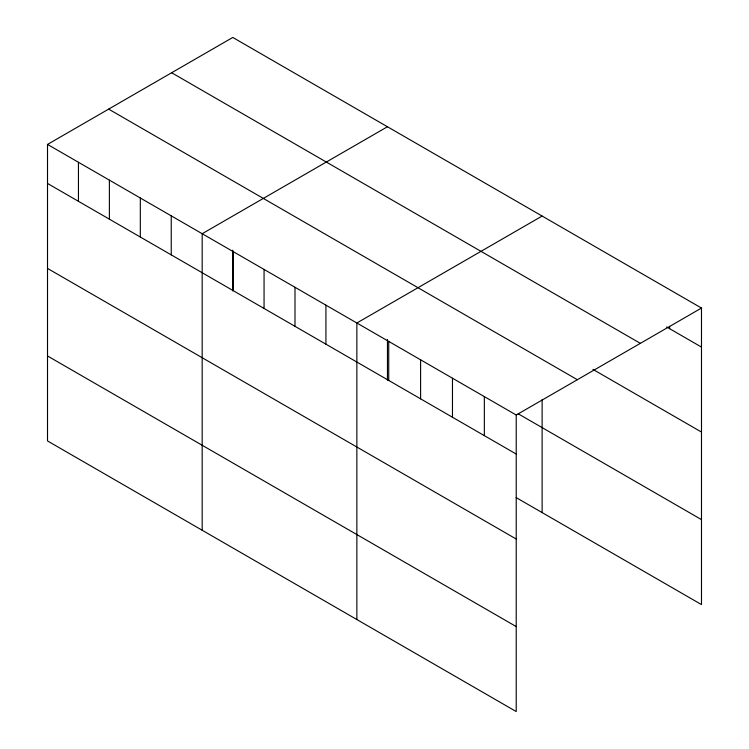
<?xml version="1.0" encoding="UTF-8"?>
<svg xmlns="http://www.w3.org/2000/svg" width="749" height="749" viewBox="0 0 749 749"><rect width="100%" height="100%" fill="white"/><g stroke="black" fill="none" stroke-linecap="round" stroke-linejoin="round"><path stroke-width="1.12" d="M47.515 144.417L516.22 415.012L516.22 711.55L47.515 440.946L47.515 144.417L232.78 37.45L701.485 308.054L701.485 604.583L516.183 497.608M387.458 126.75L202.183 233.716L202.183 530.245M542.126 216.049L356.861 323.006L356.861 619.545M516.22 415.012L701.485 308.054M666.629 326.957L701.485 347.087M171.643 72.747L640.348 343.351M592.918 369.379L701.485 432.061M108.652 109.12L577.357 379.715M518.177 413.776L701.485 519.609M47.515 183.449L516.22 454.044M47.515 268.423L516.22 539.027M47.515 355.972L516.22 626.576M669.615 326.386L669.615 328.68M542.126 399.591L542.126 512.578M484.341 396.614L484.341 435.646M452.471 378.217L452.471 417.249M420.601 359.81L420.601 398.843M388.731 341.413L388.731 380.445M387.458 339.437L387.458 380.23M325.927 305.152L325.927 344.184M294.994 287.288L294.994 326.321M264.06 269.434L264.06 308.466M233.117 251.57L233.117 290.603M232.78 250.138L232.78 290.93M171.249 215.852L171.249 254.885M140.316 197.989L140.316 237.021M109.382 180.135L109.382 219.167M78.448 162.271L78.448 201.303"/></g></svg>
